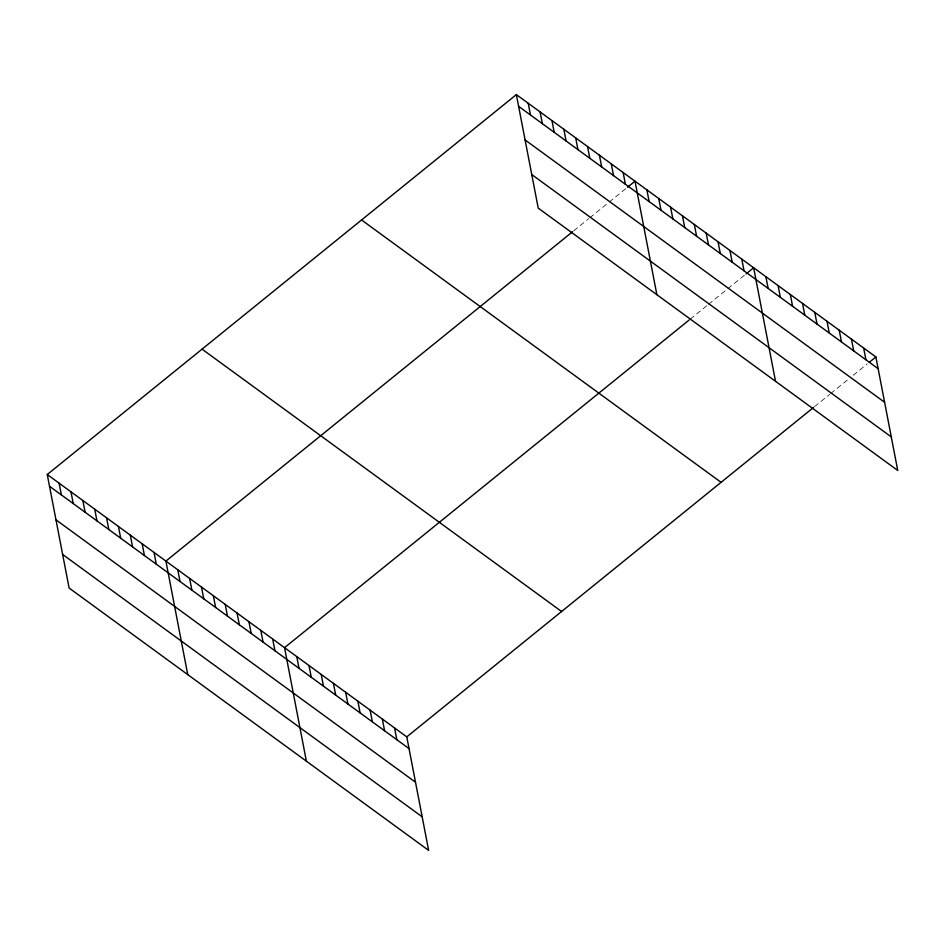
<?xml version="1.0" encoding="UTF-8"?>
<svg xmlns="http://www.w3.org/2000/svg" width="945" height="945" viewBox="0 0 945 945"><rect width="100%" height="100%" fill="white"/><g stroke="black" fill="none" stroke-linecap="round" stroke-linejoin="round"><path stroke-width="0.71" stroke-dasharray="4.72 3.54" d="M573.733 230.816L588.782 218.626M589.857 217.752L608.131 202.951M609.206 202.076L626.405 188.149M690.228 319.127L707.427 305.2M708.502 304.325L726.776 289.524M727.851 288.662L745.05 274.723M814.614 406.586L829.663 394.408M830.738 393.533L849.012 378.732M853.311 375.248L867.286 363.931"/><path stroke-width="1.42" d="M47.25 474.52L406.775 736.876L428.64 850.394L69.115 588.038L47.25 474.52L516.36 94.606L875.885 356.962L897.75 470.48L538.225 208.124L516.36 94.606M572.658 231.679L165.895 561.094L187.748 674.612M627.48 187.275L635.005 181.18L656.87 294.698M689.153 320.001L284.539 647.679L306.393 761.197M746.125 273.861L753.649 267.766L775.514 381.284M406.775 736.876L813.539 407.46M869.435 362.195L875.885 356.962M518.628 106.348L878.153 368.715M525.089 139.931L884.614 402.298M531.751 174.541L891.277 436.897M361.557 219.972L721.082 482.34M202.053 349.142L561.578 611.509M49.506 486.262L409.031 748.617M55.979 519.844L415.505 782.212M62.642 554.455L422.167 816.811M863.671 348.043L865.927 359.785M851.445 339.125L853.701 350.867M839.219 330.207L841.475 341.948M826.993 321.288L829.261 333.03M814.767 312.37L817.035 324.111M802.541 303.439L804.809 315.193M790.327 294.521L792.583 306.274M778.101 285.603L780.357 297.344M765.875 276.684L768.131 288.426M741.79 259.107L744.046 270.849M729.918 250.449L732.186 262.19M718.058 241.79L720.314 253.532M706.198 233.131L708.455 244.873M694.327 224.473L696.595 236.215M682.467 215.814L684.723 227.556M670.596 207.156L672.864 218.897M658.736 198.497L661.004 210.251M646.876 189.839L649.132 201.592M623.145 172.522L625.401 184.275M611.285 163.875L613.541 175.616M599.413 155.216L601.681 166.958M587.554 146.558L589.81 158.299M575.682 137.899L577.95 149.641M563.822 129.241L566.079 140.982M551.963 120.582L554.219 132.324M540.091 111.923L542.359 123.665M528.231 103.265L530.488 115.006M394.549 727.957L396.817 739.699M382.323 719.039L384.591 730.78M370.109 710.12L372.365 721.862M357.883 701.202L360.139 712.943M345.657 692.272L347.914 704.025M333.431 683.353L335.699 695.107M321.205 674.435L323.473 686.176M308.98 665.516L311.248 677.258M296.765 656.598L299.022 668.339M272.668 639.021L274.936 650.762M260.808 630.362L263.064 642.104M248.948 621.704L251.205 633.445M237.077 613.045L239.345 624.787M225.217 604.387L227.473 616.128M213.346 595.728L215.614 607.47M201.486 587.069L203.754 598.811M189.626 578.411L191.882 590.153M177.754 569.752L180.022 581.494M154.035 552.435L156.291 564.189M142.163 543.777L144.431 555.53M130.304 535.118L132.56 546.871M118.432 526.471L120.7 538.213M106.572 517.813L108.829 529.554M94.713 509.154L96.969 520.896M82.841 500.496L85.109 512.237M70.981 491.837L73.237 503.579M59.11 483.178L61.378 494.92"/></g></svg>
